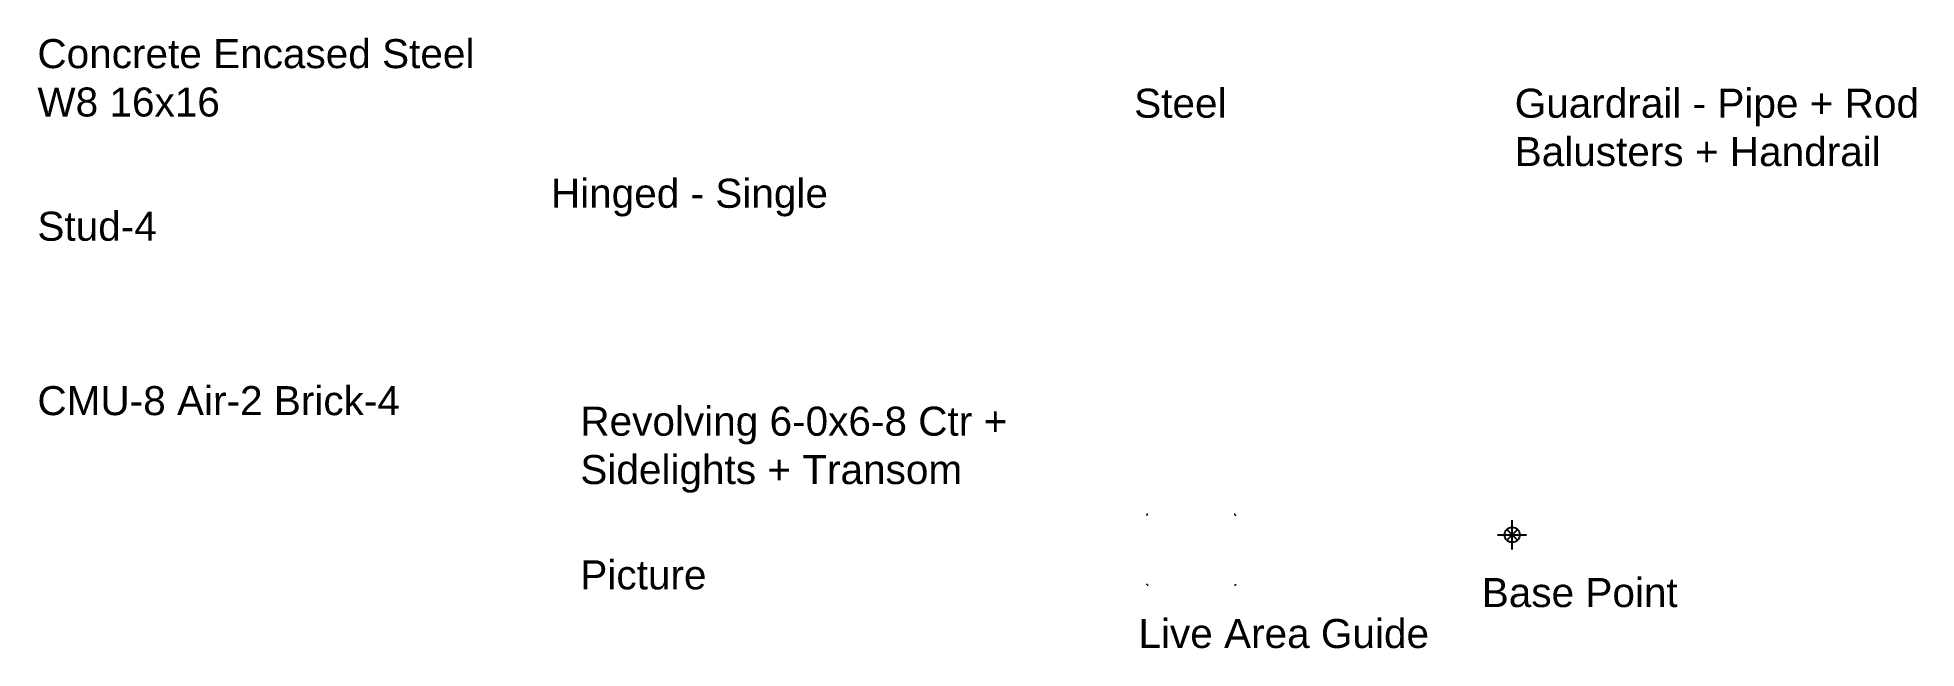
# Model space of a CAD drawing. Header units: inches. Extents: x 55 to 832, y 10 to 262.
import ezdxf

# ---------------------------------------------------------------- set-up
doc = ezdxf.new("R2010")
doc.units = ezdxf.units.IN
doc.header["$LTSCALE"] = 0.5
doc.header["$MEASUREMENT"] = 0
doc.linetypes.add('DASHED2', pattern=[0.375, 0.25, -0.125])
doc.layers.add('G-Grid-Nplt', color=200, linetype='DASHED2', lineweight=18, plot=False)
doc.styles.add('Schedule-Header', font='arial.ttf')

# ---------------------------------------------------------------- blocks, each defined once
blk = doc.blocks.new('Base Point')
at = {"color": 0, "linetype": 'ByBlock', "lineweight": -2}
for p, q in [((-6, 0), (6, 0)), ((-2.12, -2.12), (2.12, 2.12)), ((-2.12, 2.12), (2.12, -2.12)), ((0, -6), (0, 6))]:
    blk.add_line(p, q, dxfattribs=at)
blk.add_circle((0, 0), 3.11, dxfattribs=at)
blk = doc.blocks.new('Live Area Guide')
at = {"layer": 'G-Grid-Nplt'}
for p, q in [((0, 28.75), (-0.625, 28.75)), ((0, 28.75), (0, 29.375)), ((36, 28.75), (36, 29.375)), ((36, 28.75), (36.625, 28.75)), ((0, 0), (-0.625, 0)), ((0, 0), (0, -0.625)), ((36, 0), (36, -0.625)), ((36, 0), (36.625, 0))]:
    blk.add_line(p, q, dxfattribs=at)

msp = doc.modelspace()

# ---------------------------------------------------------------- block references
at = {"color": 6}
msp.add_blockref('Base Point', (664.44, 56.62), dxfattribs=at)
at = {"layer": 'G-Grid-Nplt'}
msp.add_blockref('Live Area Guide', (513.69, 36.06), dxfattribs=at)

# ---------------------------------------------------------------- texts
at = {"char_height": 12, "attachment_point": 1, "style": 'Schedule-Header'}
for s, insert, width in [('Concrete Encased Steel W8 16x16', (54.5, 261.62), 197.375), ('Steel', (508.12, 241.12), 179.8125), ('Guardrail - Pipe + Rod Balusters + Handrail', (665.5, 241.12), 179.8125), ('Hinged - Single', (266.87, 203.87), 179.8125), ('Stud-4', (54.5, 190.25), 199.125), ('CMU-8 Air-2 Brick-4', (54.5, 118.12), 199.5), ('Revolving 6-0x6-8 Ctr + Sidelights + Transom', (279.06, 109.62), 209.125), ('Picture', (279.06, 46.06), 126.25), ('Base Point', (651.88, 38.75), 199.5), ('Live Area Guide', (509.88, 21.81), 199.5)]:
    msp.add_mtext(s, dxfattribs=dict(at, insert=insert, width=width))

doc.saveas('drawing.dxf')
